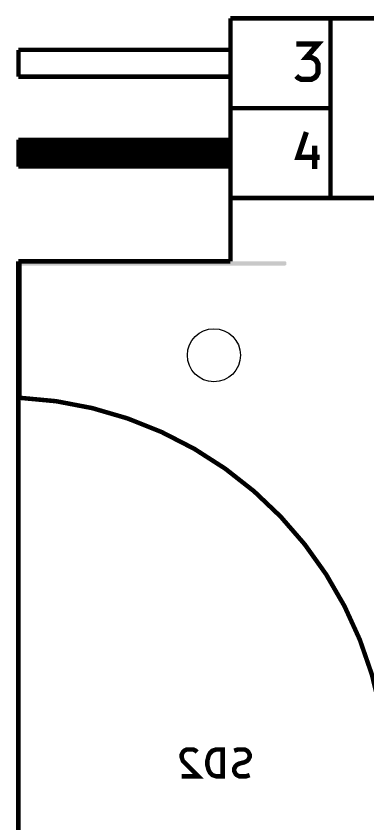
# Model space of a CAD drawing. Extents: x 66 to 205, y -127 to -80.
# Drawn here: x 66.24 to 76.19, y -102.78 to -79.94 of the extents above; entities that cross this region are included whole.
import ezdxf

# ---------------------------------------------------------------- set-up
doc = ezdxf.new("R2010")
doc.units = 0
doc.layers.get('0').update_dxf_attribs({"linetype": 'CONTINUOUS'})
for name, color, linetype in [('MKSMINI12864-B_SILKS_GBR', 5, 'CONTINUOUS'), ('MKSMINI12864-EDGE_CUTS_GBR', 3, 'CONTINUOUS'), ('MKSMINI12864-F_SILKS_GBR', 11, 'CONTINUOUS'), ('MKSMINI12864-NPTH_DRL', 12, 'CONTINUOUS')]:
    doc.layers.add(name, color=color, linetype=linetype)

# ---------------------------------------------------------------- blocks, each defined once
blk = doc.blocks.new('ROUND_63')
blk.add_circle((0, 0), 0.751)

msp = doc.modelspace()

# ---------------------------------------------------------------- linework, layer by layer
at = {"layer": 'MKSMINI12864-B_SILKS_GBR', "const_width": 0.127}
for points in [[(66.333, -86.9285), (66.333, -90.7285)], [(71.355858, -100.747284), (71.319572, -100.711), (71.247, -100.674714), (71.065572, -100.674714), (70.993, -100.711), (70.956714, -100.747284), (70.920428, -100.819856), (70.920428, -100.892428), (70.956714, -101.001284), (71.392142, -101.436714), (70.920428, -101.436714)], [(72.081572, -101.436714), (72.081572, -100.674714), (71.900142, -100.674714), (71.791286, -100.711), (71.718714, -100.78357), (71.682428, -100.856142), (71.646142, -101.001284), (71.646142, -101.110142), (71.682428, -101.255284), (71.718714, -101.327856), (71.791286, -101.400428), (71.900142, -101.436714), (72.081572, -101.436714)], [(72.843572, -101.400428), (72.734714, -101.436714), (72.553286, -101.436714), (72.480714, -101.400428), (72.444428, -101.364142), (72.408142, -101.29157), (72.408142, -101.219), (72.444428, -101.146428), (72.480714, -101.110142), (72.553286, -101.073856), (72.698428, -101.03757), (72.771, -101.001284), (72.807286, -100.965), (72.843572, -100.892428), (72.843572, -100.819856), (72.807286, -100.747284), (72.771, -100.711), (72.698428, -100.674714), (72.517, -100.674714), (72.408142, -100.711)]]:
    msp.add_lwpolyline(points, dxfattribs=at)
msp.add_lwpolyline([(66.337622, -112.528286, 0.9549773), (66.333, -90.7285)], format="xyb", dxfattribs=at)
at = {"layer": 'MKSMINI12864-B_SILKS_GBR'}
for points in [[(66.270052, -86.936854), (66.27543, -86.901704), (73.882, -86.936854), (73.882, -86.901704)], [(66.284196, -86.968888), (66.270052, -86.936854), (73.882, -86.968888), (73.882, -86.936854)], [(66.27543, -86.901704), (66.287336, -86.888112), (73.882, -86.901704), (73.882, -86.888112)], [(66.284414, -86.969386), (66.284196, -86.968888), (73.881436, -86.969386), (73.882, -86.968888)], [(66.303422, -86.982042), (66.284414, -86.969386), (73.867136, -86.982042), (73.881436, -86.969386)], [(66.287336, -86.888112), (66.298862, -86.874956), (73.882, -86.888112), (73.862676, -86.874956)], [(66.298862, -86.874956), (66.32237, -86.8681), (73.862676, -86.874956), (73.852604, -86.8681)], [(66.314012, -86.989094), (66.303422, -86.982042), (73.84296, -86.989094), (73.867136, -86.982042)], [(66.333, -86.992), (66.314012, -86.989094), (73.833, -86.992), (73.84296, -86.989094)], [(66.32237, -86.8681), (66.333, -86.865), (73.852604, -86.8681), (73.833, -86.865)]]:
    msp.add_solid(points, dxfattribs=at)
at = {"layer": 'MKSMINI12864-EDGE_CUTS_GBR', "const_width": 0.127}
for points in [[(72.3, -80), (72.3, -86.868)], [(98.3, -80), (72.3, -80)], [(66.3, -115.57), (66.3, -86.868)], [(72.3, -86.868), (66.3, -86.868)]]:
    msp.add_lwpolyline(points, dxfattribs=at)
at = {"layer": 'MKSMINI12864-F_SILKS_GBR'}
for points, const_width in [([(72.301, -79.9985), (80.211, -79.9985)], 0.127), ([(72.301, -79.9985), (72.301, -85.0785)], 0.127), ([(75.131, -85.0785), (75.131, -79.9985)], 0.127), ([(66.301, -80.8885), (72.301, -80.8885)], 0.127), ([(66.301, -81.6485), (66.301, -80.8885)], 0.127), ([(74.162666, -80.72088), (74.781714, -80.72088), (74.44838, -81.101832), (74.591238, -81.101832), (74.686476, -81.149452), (74.734096, -81.19707), (74.781714, -81.292308), (74.781714, -81.530404), (74.734096, -81.625642), (74.686476, -81.67326), (74.591238, -81.72088), (74.305524, -81.72088), (74.210286, -81.67326), (74.162666, -81.625642)], 0.15), ([(72.301, -81.6485), (66.301, -81.6485)], 0.127), ([(75.131, -82.5385), (72.301, -82.5385)], 0.127), ([(74.44838, -83.21326), (74.210286, -83.927546), (74.829334, -83.927546)], 0.15), ([(66.301, -83.4285), (72.301, -83.4285)], 0.12), ([(66.301, -84.1885), (66.301, -83.4285)], 0.12), ([(72.301, -83.5285), (66.301, -83.5285)], 0.12), ([(72.301, -83.6485), (66.301, -83.6485)], 0.12), ([(74.686476, -83.594214), (74.686476, -84.26088)], 0.15), ([(72.301, -83.7685), (66.301, -83.7685)], 0.12), ([(72.301, -83.8885), (66.301, -83.8885)], 0.12), ([(72.301, -84.0085), (66.301, -84.0085)], 0.12), ([(72.301, -84.1285), (66.301, -84.1285)], 0.12), ([(72.301, -84.1885), (66.301, -84.1885)], 0.12), ([(80.211, -85.0785), (72.301, -85.0785)], 0.127)]:
    msp.add_lwpolyline(points, dxfattribs=dict(at, const_width=const_width))

# ---------------------------------------------------------------- block references
at = {"layer": 'MKSMINI12864-NPTH_DRL'}
msp.add_blockref('ROUND_63', (71.83374, -89.52738), dxfattribs=at)

doc.saveas('drawing.dxf')
